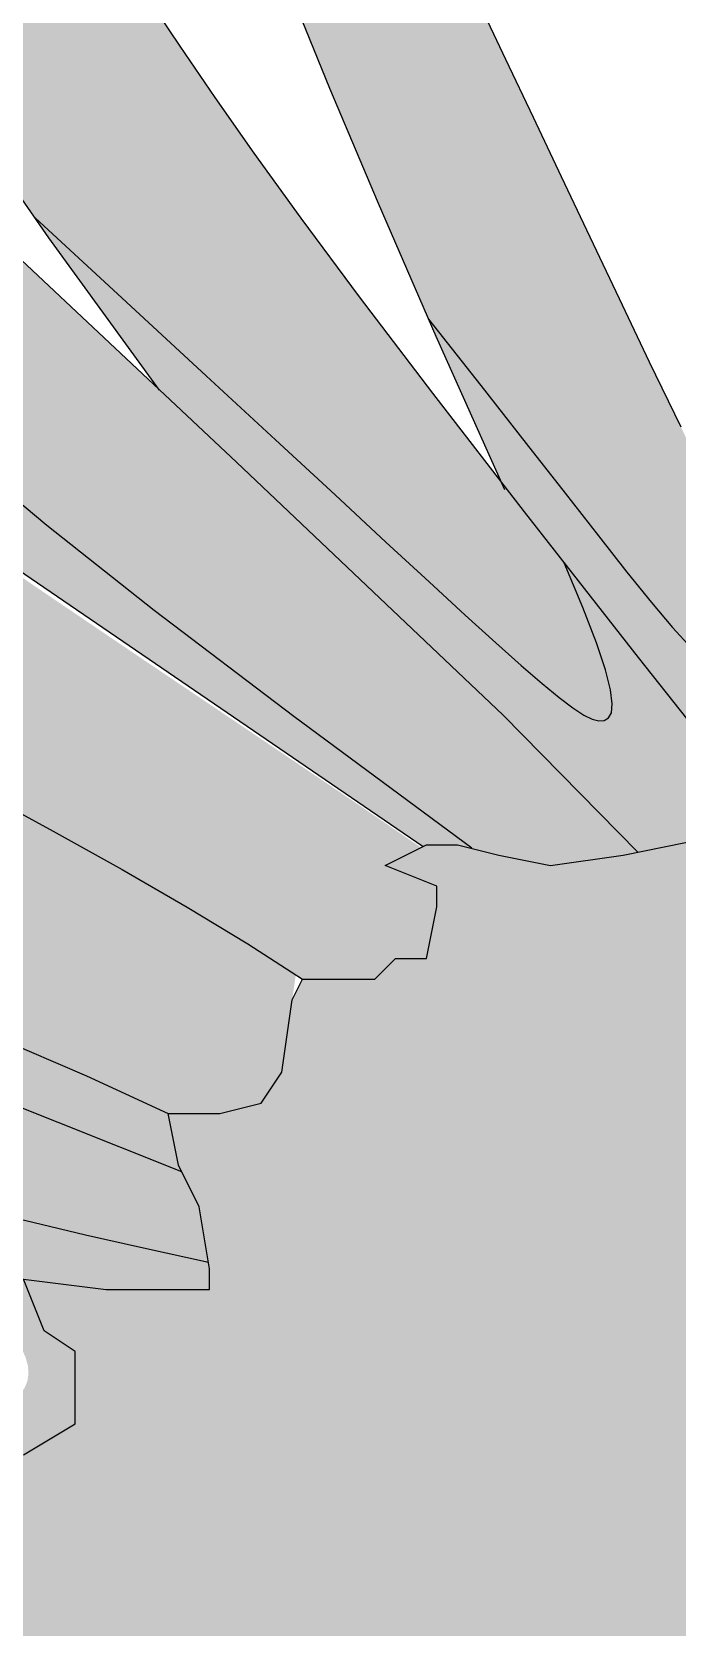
# Model space of a CAD drawing. Header units: millimetres. Extents: x 471 to 1044, y 7 to 541.
# Drawn here: x 505.55 to 509.58, y 207.8 to 217.75 of the extents above; entities that cross this region are included whole.
import ezdxf

# ---------------------------------------------------------------- set-up
doc = ezdxf.new("R2010")
doc.units = ezdxf.units.MM
for name, color, linetype in [('Images', 7, 'Continuous'), ('magpie', 4, 'Continuous'), ('magpiefill', 3, 'Continuous')]:
    doc.layers.add(name, color=color, linetype=linetype)
picture_1 = doc.add_image_def('image6.png', size_in_pixel=(273, 248))

msp = doc.modelspace()

# ---------------------------------------------------------------- hatches: boundary and pattern name
at = {"layer": 'magpiefill'}
h = msp.add_hatch(color=255, dxfattribs=at)
h.dxf.hatch_style = 1
h.paths.add_polyline_path([(504.7244823791177, 220.4349774083286), (504.5469372551889, 220.7324761103042), (504.37201250369, 221.026046289843), (504.199446084703, 221.3147712889283), (504.0289759583096, 221.5977344495432), (503.8603400845917, 221.8740191136711), (503.693276423631, 222.1427086232952), (503.5275229355095, 222.4028863203987), (503.3632543034739, 222.6530637283051), (503.2023921034315, 222.8894650956984), (503.0472946344542, 223.1077428526028), (502.9003201956143, 223.3035494290424), (502.7638270859838, 223.4725372550415), (502.640173604635, 223.610358760624), (502.5317180506399, 223.7126663758143), (502.4408187230708, 223.7751125306366), (502.3692618151135, 223.7946329737887), (502.3165450964103, 223.7732967286636), (502.2815942307172, 223.7144561373278), (502.2633348817902, 223.621463541848), (502.2606927133853, 223.497671284291), (502.2725933892585, 223.3464317067233), (502.2979625731659, 223.1710971512116), (502.3357259288636, 222.9750199598225), (502.3852152716144, 222.7607296666816), (502.4473870227086, 222.5274645741507), (502.5236037549435, 222.2736401766504), (502.6152280411164, 221.9976719686015), (502.7236224540245, 221.6979754444244), (502.8501495664648, 221.37296609854), (502.9961719512349, 221.0210594253688), (503.1630521811318, 220.6406709193315), (503.3539782054488, 220.2285283855708), (503.5794394794626, 219.7746088721151), (503.8517508349464, 219.2672017377158), (504.1832271036728, 218.6945963411234), (504.5861831174148, 218.0450820410888), (505.0729337079453, 217.306948196363), (505.5700616641404, 216.591812639698), (506.1404622183927, 216.0670941975248), (506.6388638481658, 215.6074171379535), (507.0711499443688, 215.2078748222529), (507.4432038979067, 214.8635606116943), (507.7609090996868, 214.5695678675473), (508.030148940615, 214.3209899510827), (508.2568068115996, 214.1129202235695), (508.4467661035459, 213.9404520462789), (508.605466812004, 213.7990753269465), (508.7365753510949, 213.6858661591719), (508.8433147395824, 213.5982971830208), (508.9289079962303, 213.5338410385586), (508.9965781398024, 213.489970365851), (509.0495481890624, 213.4641578049635), (509.0910411627743, 213.4538759959616), (509.1242800797019, 213.4565975789109), (509.1513045453546, 213.471352090597), (509.1694205122249, 213.5033966546858), (509.1747505195507, 213.5595452915633), (509.1634171065701, 213.6466120216155), (509.1315428125212, 213.7714108652285), (509.0752501766421, 213.940755842788), (508.9906617381707, 214.1614609746802), (508.8739000363453, 214.4403402812911), (508.6251681129407, 214.7575672801961), (508.05108754242, 215.498753479245), (507.5929709897597, 216.100277361872), (507.2284851096824, 216.5898409150415), (506.9352965569103, 216.9951461257174), (506.6910719861658, 217.3438949808638), (506.4734780521714, 217.6637894674445), (506.1626642232742, 218.1295769237072), (505.7601919620322, 218.7518526411709), (505.3730193794318, 219.3676475886166), (505.0025970089461, 219.971764382993)])
h = msp.add_hatch(color=253, dxfattribs=at)
h.dxf.hatch_style = 1
h.paths.add_polyline_path([(500.8588150843257, 221.5192187444145), (500.6495746937351, 221.7480794499991), (500.4517851820576, 221.9627188798854), (500.2651714277773, 222.1637525098203), (500.0896744834493, 222.3513789537924), (499.9261000979126, 222.5241293787573), (499.7754701940773, 222.6801180899121), (499.6388066948532, 222.8174593924539), (499.5171315231505, 222.9342675915801), (499.4114666018789, 223.0286569924876), (499.3228338539487, 223.0987419003739), (499.2522552022697, 223.1426366204358), (499.2002241371857, 223.1592367991411), (499.165120418775, 223.150563448039), (499.1447953745496, 223.1194189199489), (499.1371003320216, 223.0686055676906), (499.1398866187031, 223.0009257440834), (499.1510055621062, 222.919181801947), (499.1683084897428, 222.826176094101), (499.1896467291251, 222.7247109733648), (499.2134262447691, 222.6168554660289), (499.2402715492069, 222.5017452922663), (499.2713617919745, 222.3777828457209), (499.307876122608, 222.2433705200364), (499.3509936906435, 222.0969107088568), (499.401893645617, 221.9368058058259), (499.4617551370646, 221.7614582045875), (499.5317573145224, 221.5692702987855), (499.6128631517835, 221.3593363410532), (499.7051709196691, 221.1335180199817), (499.8085627132575, 220.8943688831519), (499.922920627627, 220.6444424781442), (500.048126757856, 220.3862923525396), (500.1840631990227, 220.1224720539187), (500.3306120462053, 219.8555351298621), (500.4876553944823, 219.5880351279506), (500.6593096600542, 219.317589760581), (500.8666285436116, 219.0220733994146), (501.1349000669674, 218.674424580929), (501.4894122519344, 218.2475818416017), (501.9554531203257, 217.7144837179101), (502.558310693954, 217.0480687463318), (503.3232729946322, 216.2212754633444), (504.2756280441735, 215.2070424054251), (507.9928503858107, 212.6698996899943), (508.0147627031122, 212.6808502790138), (508.2085088869101, 212.6808502790138), (508.2964659399519, 212.6588719513363), (507.1862538653559, 213.480173924579), (506.3135776225511, 214.1430661840821), (505.6427421584374, 214.6722438621571), (505.1380524199149, 215.0924020911155), (504.7638133538836, 215.428236003269), (504.4843299072435, 215.7044407309292), (504.2639070268947, 215.9457114064075), (504.066849659737, 216.1767431620155), (503.8638466232026, 216.4177054851968), (503.6511222168511, 216.6706652839229), (503.4312846107745, 216.9331638212963), (503.2069419750642, 217.2027423604206), (502.9807024798124, 217.4769421643991), (502.7551742951106, 217.7533044963345), (502.5329655910507, 218.0293706193299), (502.3166845377244, 218.302681796489), (502.1086231647708, 218.5710310863981), (501.9098089400185, 218.8332187295798), (501.7209531908433, 219.08829676204), (501.542767244621, 219.3353172197849), (501.3759624287277, 219.5733321388204), (501.2212500705391, 219.8013935551526), (501.0793414974311, 220.0185535047874), (500.9509480367796, 220.223864023731), (500.837186072335, 220.4156266901564), (500.7407922133466, 220.5891412509041), (500.6649081254378, 220.7389569949818), (500.6126754742323, 220.8596232113971), (500.587235925354, 220.9456891891575), (500.5917311444263, 220.9917042172706), (500.629302797073, 220.9922175847442), (500.7030925489178, 220.9417785805857), (500.8148540013051, 220.8373656167608), (500.9607884984629, 220.685673597068), (501.13570932034, 220.4958265482639), (501.3344297468849, 220.2769484971049), (501.5517630580468, 220.0381634703474), (501.7825225337741, 219.7885954947482), (502.0215214540156, 219.5373685970637), (502.2635730987201, 219.2936068040505), (502.5128761906241, 219.0562437117887), (502.811171223615, 218.7834511936532), (503.2095841343678, 218.4232106923424), (503.7592408595575, 217.923503650555), (504.5112673358593, 217.2323115109893), (504.7110680010687, 217.0465842856647), (504.3395100699563, 217.4910022253945), (503.9801017417332, 217.9194921485152), (503.6329790171311, 218.3317703245163), (503.2982778968816, 218.7275530228873), (502.9761343817154, 219.1065565131186), (502.6666844723642, 219.4684970646999), (502.3700641695589, 219.8130909471213), (502.0864094740307, 220.1400544298726), (501.8157878661365, 220.4492536501534), (501.5579927447348, 220.741154216001), (501.3127489883096, 221.0163716031623), (501.0797814753452, 221.2755212873845)])
h = msp.add_hatch(color=255, dxfattribs=at)
h.dxf.hatch_style = 1
h.paths.add_polyline_path([(507.2921377335135, 220.0089944107872), (507.1247107097585, 220.313997840224), (506.9642190303285, 220.5967244064337), (506.812618815221, 220.8529083236081), (506.6718661844329, 221.0782838059391), (506.5435517231398, 221.2697897569563), (506.4278038772291, 221.4291838375426), (506.3243855577665, 221.5594283979183), (506.2330596758177, 221.6634857883046), (506.1535891424483, 221.7443183589219), (506.0857368687241, 221.8048884599911), (506.0292657657106, 221.8481584417329), (505.9839387444736, 221.8770906543679), (505.9494791934042, 221.893887111933), (505.925452410196, 221.8977084837284), (505.9113841698682, 221.8869551028708), (505.9068002474397, 221.8600273024766), (505.9112264179298, 221.8153254156621), (505.9241884563575, 221.7512497755437), (505.9452121377419, 221.6662007152381), (505.973823237102, 221.5585785678614), (506.0097500598879, 221.4269169717933), (506.0535310332723, 221.2702827864659), (506.105907114859, 221.0878761765743), (506.1676192622513, 220.8788973068138), (506.2394084330532, 220.6425463418796), (506.3220155848682, 220.3780234464667), (506.4161816752998, 220.0845287852705), (506.5226476619517, 219.7612625229862), (506.6433223873927, 219.4052522549227), (506.784786234051, 219.0048352988445), (506.9547874693199, 218.5461764031301), (507.1610743605929, 218.0154403161576), (507.4113951752634, 217.3987917863055), (507.7134981807245, 216.682395561952), (508.0277188069591, 215.9612328352507), (508.35470580318, 215.5462267584057), (508.6372247810708, 215.1851125078559), (508.8801040590366, 214.8735429363971), (509.0881719554831, 214.6071708968244), (509.2662567888156, 214.3816492419333), (509.4191868774396, 214.1926308245191), (509.5517905397604, 214.0357684973774), (509.6688960941834, 213.9067151133037), (509.7743048583195, 213.8029633324207), (509.867710146601, 213.7293650441623), (509.9477782726655, 213.6926119452901), (510.0131755501509, 213.6993957325654), (510.0625682926949, 213.7564081027497), (510.0946228139352, 213.8703407526044), (510.1080054275096, 214.047885378891), (510.1013824470557, 214.2957336783709), (510.0232403672574, 214.445792958306), (509.8076159142475, 214.8723524352491), (509.6023212924394, 215.2884713395927), (509.4058667709439, 215.6939192242877), (509.2167984984974, 216.0887114153876), (509.0338061423386, 216.4738463313545), (508.8556152493322, 216.8505681637516), (508.6809513663428, 217.2201211041432), (508.5085400402343, 217.5837493440937), (508.3371068178715, 217.9426970751667), (508.1653772461189, 218.2982084889259), (507.9920768718409, 218.6515277769357), (507.8164696707574, 219.0029808011977), (507.6399733340103, 219.3492201054658), (507.4645439815965, 219.6859799039318)])
h = msp.add_hatch(color=255, dxfattribs=at)
h.dxf.hatch_style = 1
h.paths.add_polyline_path([(504.5112673358593, 217.2323115109893), (503.7592408595575, 217.923503650555), (503.2095841343676, 218.4232106923426), (502.8111712236149, 218.7834511936533), (502.5128761906241, 219.0562437117887), (502.2635730987201, 219.2936068040505), (502.0215214540156, 219.5373685970637), (501.7825225337741, 219.7885954947482), (501.5517630580467, 220.0381634703474), (501.334429746885, 220.2769484971047), (501.13570932034, 220.4958265482639), (500.9607884984629, 220.685673597068), (500.8148540013051, 220.8373656167608), (500.7030925489178, 220.9417785805857), (500.629302797073, 220.9922175847442), (500.5917311444263, 220.9917042172706), (500.587235925354, 220.9456891891575), (500.6126754742323, 220.8596232113971), (500.6649081254378, 220.7389569949818), (500.7407922133466, 220.5891412509041), (500.837186072335, 220.4156266901564), (500.9509480367796, 220.223864023731), (501.0793414974311, 220.0185535047874), (501.2212500705391, 219.8013935551526), (501.3759624287277, 219.5733321388204), (501.542767244621, 219.3353172197849), (501.7209531908433, 219.08829676204), (501.9098089400185, 218.8332187295798), (502.1086231647708, 218.5710310863981), (502.3166845377244, 218.3026817964889), (502.5329655910507, 218.0293706193299), (502.7551742951106, 217.7533044963345), (502.9807024798124, 217.4769421643991), (503.2069419750642, 217.2027423604207), (503.4312846107744, 216.9331638212964), (503.651122216851, 216.6706652839228), (503.8638466232026, 216.4177054851968), (504.066849659737, 216.1767431620155), (504.2639070268947, 215.9457114064075), (504.4843299072435, 215.7044407309292), (504.7638133538836, 215.428236003269), (505.1380524199149, 215.0924020911155), (505.6427421584374, 214.6722438621571), (506.3135776225511, 214.1430661840821), (507.186253865356, 213.480173924579), (508.2964659399519, 212.6588719513363), (508.4668361807123, 212.6163005730505), (508.7897474383028, 212.5517508670869), (509.241820915903, 212.6163005730505), (509.3375223518886, 212.6354312146988), (509.2198914670974, 212.7562618908184), (509.0801754665846, 212.8982334173021), (508.9195308814514, 213.0601877171214), (508.7391142427995, 213.2409667132473), (508.5400820817306, 213.4394123286514), (508.4206775300548, 213.5579691590012), (506.8269332884997, 215.0673977093168), (505.5167894999484, 216.2976157163437)])
h = msp.add_hatch(color=255, dxfattribs=at)
h.dxf.hatch_style = 1
h.paths.add_polyline_path([(503.5019172475669, 215.7351288449884), (502.5057349224286, 216.3524921565555), (501.7299259558717, 216.8193418396762), (501.145752109683, 217.1557240628437), (500.7244751456481, 217.381684994552), (500.4373568255523, 217.517270803295), (500.2556589111815, 217.5825276575667), (500.1506431643211, 217.5975017258613), (500.0935713467567, 217.5822391766724), (500.0606282974412, 217.5530995419545), (500.0476911639968, 217.5116958075038), (500.0555601712128, 217.4559543225766), (500.0850355438789, 217.3838014364293), (500.1369175067844, 217.2931634983184), (500.2120062847189, 217.1819668575003), (500.3111021024719, 217.0481378632314), (500.4350051848327, 216.8896028647682), (500.5843616366812, 216.7042909697942), (500.7592010832581, 216.4901423197024), (500.9593990298943, 216.2450998143127), (501.1848309819208, 215.967106353445), (501.4353724446685, 215.6541048369194), (501.7108989234684, 215.3040381645558), (502.0112859236516, 214.9148492361744), (502.3364089505489, 214.484480951595), (502.6000232065199, 214.3550465812297), (503.018877605918, 214.1472576978566), (503.4453787375902, 213.9334256334469), (503.8822237026931, 213.7120692091644), (504.3304821835329, 213.4823890912943), (504.7847141870113, 213.2463133266094), (505.2378523011792, 213.0064518070043), (505.6828291140874, 212.7654144243736), (506.1125772137865, 212.5258110706122), (506.5200291883276, 212.2902516376144), (506.8981176257614, 212.061346017275), (507.2397751141386, 211.8417041014884), (507.4981052617243, 211.8417041014884), (507.6918514455217, 211.8417041014884), (507.8210165193148, 211.9708035134154), (508.0147627031122, 211.9708035134154), (508.079343813117, 212.2935520432329), (508.079343813117, 212.4226514551599), (507.7564325555265, 212.5517508670869), (507.9797482399335, 212.6633519473342), (507.6164209734358, 212.911669272585), (507.1873520066572, 213.2016657942027), (506.7076235762322, 213.5245096317628), (506.1923179187924, 213.8713689048431), (505.656517270971, 214.23341173302), (505.1153038694017, 214.60180623587), (504.5837599507171, 214.96772053297), (504.0769677515506, 215.3223227438962), (503.6064485816768, 215.6587516306456)])
h = msp.add_hatch(color=253, dxfattribs=at)
h.dxf.hatch_style = 1
h.paths.add_polyline_path([(509.3375460465995, 213.8490167777616), (508.8739000363453, 214.4403402812911), (508.9906617381707, 214.1614609746802), (509.0752501766421, 213.940755842788), (509.1315428125212, 213.7714108652285), (509.1634171065701, 213.6466120216155), (509.1747505195507, 213.5595452915633), (509.1694205122249, 213.5033966546858), (509.1513045453546, 213.471352090597), (509.1242800797019, 213.4565975789109), (509.0910411627743, 213.4538759959616), (509.0495481890624, 213.4641578049635), (508.9965781398024, 213.489970365851), (508.9289079962303, 213.5338410385586), (508.8433147395824, 213.5982971830208), (508.7365753510949, 213.6858661591719), (508.605466812004, 213.7990753269465), (508.4467661035459, 213.9404520462789), (508.2568068115995, 214.1129202235696), (508.0301489406153, 214.3209899510825), (507.7609090996867, 214.5695678675473), (507.4432038979067, 214.8635606116943), (507.0711499443688, 215.2078748222529), (506.6388638481662, 215.6074171379532), (506.1404622183924, 216.0670941975249), (505.5700616641404, 216.591812639698), (505.6557937070372, 216.4684841656966), (506.3470779464632, 215.5179793078406), (506.8269332884998, 215.0673977093168), (508.4928246381884, 213.4896389326072), (509.3337444085214, 212.6346760067964), (509.8876434310835, 212.7453999849774), (510.2105546886739, 212.7453999849774)])
h = msp.add_hatch(color=253, dxfattribs=at)
h.dxf.hatch_style = 1
h.paths.add_polyline_path([(510.4914376904392, 213.5622740748163), (510.2506843823582, 214.0090233558121), (510.1013824470557, 214.2957336783709), (510.1080054275096, 214.047885378891), (510.0946228139352, 213.8703407526044), (510.0625682926949, 213.7564081027497), (510.0131755501509, 213.6993957325654), (509.9477782726655, 213.6926119452901), (509.867710146601, 213.7293650441623), (509.7743048583195, 213.8029633324207), (509.6688960941834, 213.9067151133037), (509.5517905397604, 214.0357684973774), (509.4191868774396, 214.1926308245191), (509.2662567888156, 214.3816492419333), (509.0881719554831, 214.6071708968244), (508.8801040590366, 214.8735429363971), (508.6372247810706, 215.185112507856), (508.35470580318, 215.5462267584057), (508.0277188069591, 215.9612328352507), (508.0751316443698, 215.8524163914754), (508.4839285408908, 214.9399194219312), (508.6251681129406, 214.7575672801962), (509.3375460465995, 213.8490167777616), (510.2105546886739, 212.7453999849774), (510.2105546886739, 212.4872011611235), (510.2751357986788, 212.1644526313059), (510.7272121300618, 211.9708035134154), (511.308450681455, 212.1644526313059), (511.0188311090984, 212.6397582655144), (510.7469900223895, 213.1057755623675)])
h = msp.add_hatch(color=255, dxfattribs=at)
h.dxf.hatch_style = 1
h.paths.add_polyline_path([(500.1064959524891, 213.7461230019074), (500.6100932614207, 213.3781819691845), (501.203591236518, 212.9898635625066), (501.6211706108167, 212.8475376520429), (502.2390101724297, 212.634081346364), (502.8702341285007, 212.4120385217418), (503.5052274633224, 212.1832501290292), (504.1343751611877, 211.9495571190793), (504.7480622063896, 211.7128004427448), (505.336673583221, 211.4748210508786), (505.8905942759747, 211.2374598943337), (506.4002092689436, 211.002557923963), (506.7231205265336, 211.002557923963), (506.9814478203364, 211.0671076299263), (507.110612894129, 211.2607567478169), (507.1975275989327, 211.8688638316062), (506.8981176257614, 212.061346017275), (506.5200291883276, 212.2902516376144), (506.1125772137864, 212.5258110706123), (505.6828291140873, 212.7654144243737), (505.2378523011792, 213.0064518070043), (504.7847141870113, 213.2463133266094), (504.3304821835329, 213.4823890912942), (503.8822237026931, 213.7120692091644), (503.4453787375901, 213.9334256334469), (503.018877605918, 214.1472576978566), (502.6000232065198, 214.3550465812297), (502.1861184382385, 214.5582734624026), (501.7744661999171, 214.7584195202118), (501.3623693903987, 214.9569659334936), (501.1109392112281, 215.0771156223911), (500.1932533542998, 215.3923499241496), (499.4997759175345, 215.6120778909265), (499.0035579902996, 215.7450681053398), (498.6776506619631, 215.8000891500071), (498.495105021893, 215.7859096075459), (498.4289721594572, 215.711298060574), (498.4523031640238, 215.5850230917089), (498.5381491249608, 215.4158532835684), (498.6653462981802, 215.2114231426839), (498.8358716057704, 214.9748308712417), (499.0574871363639, 214.7080405953427), (499.3379549785932, 214.4130164410869), (499.6850372210909, 214.0917225345751)])
h = msp.add_hatch(color=253, dxfattribs=at)
h.dxf.hatch_style = 1
h.paths.add_polyline_path([(498.4141803126256, 213.8919435015786), (497.9714177221595, 214.0214277658252), (497.5568412450838, 214.136751991173), (497.1709991886791, 214.237639690918), (496.813669258934, 214.3248413281719), (496.4844365115141, 214.3993641035004), (496.182886002085, 214.4622152174688), (495.9086027863121, 214.5144018706424), (495.6611719198613, 214.5569312635869), (495.4401784583978, 214.5908105968678), (495.2452074575875, 214.6170470710504), (495.0757155429124, 214.6364800199393), (494.9306456191205, 214.6492773102954), (494.8088121607762, 214.6554389421187), (494.7090296424441, 214.6549649154093), (494.6301125386887, 214.6478552301671), (494.5708753240744, 214.6341098863921), (494.5301324731659, 214.6137288840844), (494.5066984605276, 214.5867122232438), (494.4997878759229, 214.5527389832176), (494.5102157699117, 214.5102045607412), (494.5391973082527, 214.457183431897), (494.5879476567046, 214.3917500727678), (494.6576819810261, 214.311978959436), (494.7496154469761, 214.2159445679843), (494.8649632203131, 214.1017213744952), (495.004940466796, 213.9673838550512), (495.1728188753422, 213.8104919433209), (495.3800962275047, 213.6265474033181), (495.6403268279951, 213.410537456642), (495.967064981525, 213.157449324892), (496.373864992806, 212.8622702296677), (496.8742811665498, 212.5199873925685), (497.4818678074681, 212.125588035194), (498.2094309013638, 211.6745233117761), (498.5042731744018, 211.6345153146878), (498.8625122905515, 211.5848664239767), (499.2342664787759, 211.5318997039993), (499.277674813155, 211.5255104521356), (498.9397699789429, 211.6937490227571), (498.6568018946267, 211.859576527409), (498.4229022877324, 212.0214668619001), (498.232202885786, 212.1778939220392), (498.0788354163138, 212.3273316036351), (497.9569316068419, 212.4682538024965), (497.8606231848962, 212.5991344144323), (497.7840418780031, 212.7184473352514), (497.7221552513438, 212.8251648841253), (497.6732742207211, 212.9202530736773), (497.6365455395932, 213.0051763398936), (497.6111159614179, 213.0813991187606), (497.5961322396535, 213.1503858462643), (497.5907411277578, 213.2136009583912), (497.594089379189, 213.2725088911271), (497.6053237474052, 213.3285740804583), (497.6239170594007, 213.3828216308801), (497.6506464363157, 213.4345193209222), (497.6866150728268, 213.4824955976237), (497.7329261636106, 213.5255789080231), (497.7906829033435, 213.5625976991594), (497.8609884867021, 213.5923804180715), (497.944946108363, 213.613755511798), (498.0436589630028, 213.6255514273778), (498.1586137754274, 213.6266152770377), (498.2928313909609, 213.6158688337571), (498.449716185057, 213.5922525357032), (498.6326725331692, 213.554706821043), (498.8451048107509, 213.502172127944), (499.0904173932559, 213.4335888945733), (499.3720146561376, 213.3478975590983), (499.6933009748496, 213.2440385596861), (500.0623347828497, 213.1190184006786), (500.5057907456118, 212.9621078511156), (501.054997586614, 212.7606437462113), (501.7412840293346, 212.5019629211801), (502.5959787972517, 212.1734022112364), (503.6504106138434, 211.7622984515945), (504.9359082025879, 211.2559884774686), (506.4838002869633, 210.6418091240732), (506.4647903789485, 210.6798093941454), (506.4002092689436, 211.002557923963), (505.8905942759747, 211.2374598943337), (505.3366735832209, 211.4748210508786), (504.7480622063896, 211.7128004427448), (504.1343751611877, 211.9495571190793), (503.5052274633224, 212.1832501290292), (502.8702341285007, 212.4120385217418), (502.2390101724298, 212.634081346364), (501.6211706108166, 212.8475376520429), (501.0248514496845, 213.0507844423749), (500.4522726563211, 213.2430705387532), (499.9041751883298, 213.4238627170203), (499.3813000033144, 213.5926277530186), (498.8843880588785, 213.7488324225905)])
h = msp.add_hatch(color=255, dxfattribs=at)
h.dxf.hatch_style = 1
h.paths.add_polyline_path([(500.0623347828497, 213.1190184006786), (499.6933009748496, 213.2440385596861), (499.3720146561376, 213.3478975590983), (499.0904173932559, 213.4335888945733), (498.8451048107509, 213.502172127944), (498.6326725331692, 213.554706821043), (498.449716185057, 213.5922525357032), (498.2928313909609, 213.6158688337571), (498.1586137754274, 213.6266152770377), (498.0436589630028, 213.6255514273778), (497.944946108363, 213.613755511798), (497.8609884867021, 213.5923804180715), (497.7906829033435, 213.5625976991594), (497.7329261636106, 213.5255789080231), (497.6866150728268, 213.4824955976237), (497.6506464363157, 213.4345193209222), (497.6239170594007, 213.3828216308801), (497.6053237474052, 213.3285740804583), (497.594089379189, 213.2725088911271), (497.5907411277578, 213.2136009583912), (497.5961322396535, 213.1503858462643), (497.6111159614179, 213.0813991187606), (497.6365455395932, 213.0051763398936), (497.6732742207211, 212.9202530736773), (497.7221552513438, 212.8251648841253), (497.7840418780031, 212.7184473352514), (497.8606231848962, 212.5991344144323), (497.9569316068419, 212.4682538024965), (498.0788354163138, 212.3273316036351), (498.232202885786, 212.1778939220392), (498.4229022877324, 212.0214668619001), (498.6568018946267, 211.859576527409), (498.9397699789429, 211.6937490227571), (499.277674813155, 211.5255104521356), (499.8329209928328, 211.4437840339472), (500.4501807431716, 211.3459828757743), (500.8939807152256, 211.2729659428674), (501.3516217625279, 211.1950611153291), (501.8156053813421, 211.1135422048721), (502.2784330679318, 211.0296830232091), (502.7326063185606, 210.944757382053), (503.3987005304826, 210.8159269134736), (504.136256652976, 210.6610282410369), (504.6368148930919, 210.5451475302175), (504.9424083669803, 210.4720987895139), (505.2444724847955, 210.3988719032011), (505.5547136114822, 210.3240645602899), (505.8848381119845, 210.2462744497914), (506.246552351247, 210.1640992607167), (506.6515626942142, 210.0761366820767), (506.5939554527411, 210.4216120538858), (506.4838002869633, 210.6418091240732), (504.9359082025879, 211.2559884774686), (503.6504106138433, 211.7622984515944), (502.5959787972516, 212.1734022112364), (501.7412840293346, 212.5019629211801), (501.054997586614, 212.7606437462113), (500.5057907456117, 212.9621078511156)])
at = {"layer": 'magpiefill', "true_color": 0x010101}
h = msp.add_hatch(color=18, dxfattribs=at)
h.dxf.hatch_style = 1
edge = h.paths.add_edge_path()
edge.add_line((511.6313619390451, 186.4736741086158), (509.793200335436, 186.2857575992396))
edge.add_line((509.793200335436, 186.2857575992396), (506.6645723138579, 184.2308370188719))
edge.add_line((506.6645723138579, 184.2308370188719), (500.2285438864699, 179.5849287167221))
edge.add_line((500.2285438864699, 179.5849287167221), (496.4741925436022, 176.0111517302121))
edge.add_line((496.4741925436022, 176.0111517302121), (495.8484692223126, 176.0111517302121))
edge.add_line((495.8484692223126, 176.0111517302121), (495.2227430472406, 176.5472188716265))
edge.add_line((495.2227430472406, 176.5472188716265), (495.1333540013422, 176.9045959768396))
edge.add_line((495.1333540013422, 176.9045959768396), (493.2561783299082, 175.4750860723923))
edge.add_line((493.2561783299082, 175.4750860723923), (490.7532793371849, 173.6881975791373))
edge.add_line((490.7532793371849, 173.6881975791373), (490.4851121994895, 174.8496753964719))
edge.add_line((490.4851121994895, 174.8496753964719), (490.5745012453879, 175.4750860723923))
edge.add_line((490.5745012453879, 175.4750860723923), (491.6471726499528, 176.6365624061325))
edge.add_line((491.6471726499528, 176.6365624061325), (492.0047288335466, 176.9045959768396))
edge.add_line((492.0047288335466, 176.9045959768396), (491.7365616958512, 177.0832845294462))
edge.add_line((491.7365616958512, 177.0832845294462), (490.0381641162141, 175.921808195706))
edge.add_line((490.0381641162141, 175.921808195706), (489.5912188867217, 176.2791853009192))
edge.add_line((489.5912188867217, 176.2791853009192), (489.5912188867217, 176.5472188716265))
edge.add_line((489.5912188867217, 176.5472188716265), (488.8761036657513, 176.5472188716265))
edge.add_line((488.8761036657513, 176.5472188716265), (488.6079365280559, 176.9045959768396))
edge.add_line((488.6079365280559, 176.9045959768396), (490.932057428982, 178.1554173286804))
edge.add_line((490.932057428982, 178.1554173286804), (491.3790026584741, 178.9595165572073))
edge.add_line((491.3790026584741, 178.9595165572073), (492.1835069253436, 179.6742722512283))
edge.add_line((492.1835069253436, 179.6742722512283), (490.5745012453879, 179.406238680521))
edge.add_line((490.5745012453879, 179.406238680521), (491.8259507417495, 180.4783714797552))
edge.add_line((491.8259507417495, 180.4783714797552), (496.0272473141097, 182.8906706489306))
edge.add_line((496.0272473141097, 182.8906706489306), (499.9603767487745, 185.7496919414198))
edge.add_line((499.9603767487745, 185.7496919414198), (504.4298404588301, 188.3406796632016))
edge.add_line((504.4298404588301, 188.3406796632016), (507.1115203971333, 189.9488781202556))
edge.add_line((507.1115203971333, 189.9488781202556), (507.3796875348287, 190.9316673849837))
edge.add_line((507.3796875348287, 190.9316673849837), (508.3629698934949, 191.5570780609039))
edge.add_line((508.3629698934949, 191.5570780609039), (509.4356412980594, 191.1103559375902))
edge.add_line((509.4356412980594, 191.1103559375902), (510.1507565190302, 191.1997009556908))
edge.add_line((510.1507565190302, 191.1997009556908), (511.6703731530872, 192.4505223075314))
edge.add_line((511.6703731530872, 192.4505223075314), (512.9218255032317, 193.2546215360585))
edge.add_line((512.9218255032317, 193.2546215360585), (513.01121454913, 191.4677330428035))
edge.add_line((513.01121454913, 191.4677330428035), (512.6536555117534, 190.1275681564566))
edge.add_line((512.6536555117534, 190.1275681564566), (512.2960993281592, 189.9488781202556))
edge.add_line((512.2960993281592, 189.9488781202556), (511.7597621989855, 190.1275681564566))
edge.add_line((511.7597621989855, 190.1275681564566), (511.0446498317976, 189.4128124624358))
edge.add_line((511.0446498317976, 189.4128124624358), (512.1480193804334, 188.4747149934844))
edge.add_line((512.1480193804334, 188.4747149934844), (512.3417655642309, 189.3138611710099))
edge.add_line((512.3417655642309, 189.3138611710099), (513.2459153732141, 189.830258818718))
edge.add_line((513.2459153732141, 189.830258818718), (514.6021386597974, 189.8948085246814))
edge.add_line((514.6021386597974, 189.8948085246814), (515.3771233949881, 189.6366097008274))
edge.add_line((515.3771233949881, 189.6366097008274), (515.3771233949881, 189.0556623471559))
edge.add_line((515.3771233949881, 189.0556623471559), (514.73130373359, 188.797463523302))
edge.add_line((514.73130373359, 188.797463523302), (513.5042426670168, 188.5392646994478))
edge.add_line((513.5042426670168, 188.5392646994478), (512.0834354166452, 187.4419196980684))
edge.add_line((512.0834354166452, 187.4419196980684), (512.0834354166452, 186.6673232265064))
edge.add_line((512.0834354166452, 186.6673232265064), (513.2459153732141, 187.1191711682509))
edge.add_line((513.2459153732141, 187.1191711682509), (516.0875270201734, 188.2165161696305))
edge.add_line((516.0875270201734, 188.2165161696305), (517.9604106019281, 189.2493114650463))
edge.add_line((517.9604106019281, 189.2493114650463), (519.8332913298993, 190.6048552902798))
edge.add_line((519.8332913298993, 190.6048552902798), (522.2874134630467, 192.4122470572579))
edge.add_line((522.2874134630467, 192.4122470572579), (520.9957712864682, 191.9603991155134))
edge.add_line((520.9957712864682, 191.9603991155134), (519.7687102198945, 191.5085511737689))
edge.add_line((519.7687102198945, 191.5085511737689), (518.477068043316, 191.8312997035864))
edge.add_line((518.477068043316, 191.8312997035864), (517.3145880867471, 192.7995452930388))
edge.add_line((517.3145880867471, 192.7995452930388), (516.6041844615618, 194.2196373406416))
edge.add_line((516.6041844615618, 194.2196373406416), (516.345857167759, 195.8333799897291))
edge.add_line((516.345857167759, 195.8333799897291), (516.6687684253495, 197.3180232268896))
edge.add_line((516.6687684253495, 197.3180232268896), (518.0249917119329, 198.8026664640502))
edge.add_line((518.0249917119329, 198.8026664640502), (517.3145880867471, 198.544467640196))
edge.add_line((517.3145880867471, 198.544467640196), (513.9563189983999, 196.8016255791815))
edge.add_line((513.9563189983999, 196.8016255791815), (511.0501205338694, 195.187882930094))
edge.add_line((511.0501205338694, 195.187882930094), (509.4355699534833, 193.8968888108241))
edge.add_line((509.4355699534833, 193.8968888108241), (508.5960012545049, 192.6704458811118))
edge.add_line((508.5960012545049, 192.6704458811118), (507.6918514455217, 191.9603991155134))
edge.add_line((507.6918514455217, 191.9603991155134), (506.7231205265336, 191.7022002916594))
edge.add_line((506.7231205265336, 191.7022002916594), (506.141879121358, 191.9603991155134))
edge.add_line((506.141879121358, 191.9603991155134), (505.8189707175504, 192.3476973512943))
edge.add_line((505.8189707175504, 192.3476973512943), (505.8835518275553, 193.251391751189))
edge.add_line((505.8835518275553, 193.251391751189), (506.5293714889533, 194.7360349883495))
edge.add_line((506.5293714889533, 194.7360349883495), (506.0772980113532, 195.7042805778021))
edge.add_line((506.0772980113532, 195.7042805778021), (505.9481329375601, 194.8651344002765))
edge.add_line((505.9481329375601, 194.8651344002765), (505.3668943861674, 194.4778361644956))
edge.add_line((505.3668943861674, 194.4778361644956), (503.9460871357962, 193.6386899869701))
edge.add_line((503.9460871357962, 193.6386899869701), (503.4940136581961, 193.9614385167877))
edge.add_line((503.4940136581961, 193.9614385167877), (503.041937326813, 194.2196373406416))
edge.add_line((503.041937326813, 194.2196373406416), (502.5898638492129, 194.6714852823861))
edge.add_line((502.5898638492129, 194.6714852823861), (502.3961176654154, 195.3815320479846))
edge.add_line((502.3961176654154, 195.3815320479846), (502.4606987754203, 195.8333799897291))
edge.add_line((502.4606987754203, 195.8333799897291), (501.8794602240271, 195.9624794016561))
edge.add_line((501.8794602240271, 195.9624794016561), (501.556548966437, 196.22067822551))
edge.add_line((501.556548966437, 196.22067822551), (501.1044726350535, 196.6725261672545))
edge.add_line((501.1044726350535, 196.6725261672545), (500.7169802674587, 197.1889238149627))
edge.add_line((500.7169802674587, 197.1889238149627), (500.9107264512561, 198.1571694044151))
edge.add_line((500.9107264512561, 198.1571694044151), (500.7169802674587, 198.1571694044151))
edge.add_line((500.7169802674587, 198.1571694044151), (500.1357417160655, 198.3508185223056))
edge.add_line((500.1357417160655, 198.3508185223056), (499.5545031646727, 198.8672161700135))
edge.add_line((499.5545031646727, 198.8672161700135), (499.2315919070822, 199.5127132296486))
edge.add_line((499.2315919070822, 199.5127132296486), (499.3607569808753, 200.0936605833201))
edge.add_line((499.3607569808753, 200.0936605833201), (499.489919200885, 200.739157642955))
edge.add_line((499.489919200885, 200.739157642955), (499.1670107970774, 200.8037073489186))
edge.add_line((499.1670107970774, 200.8037073489186), (498.5211882818969, 201.3846547025901))
edge.add_line((498.5211882818969, 201.3846547025901), (498.1336959143016, 202.1592496905578))
edge.add_line((498.1336959143016, 202.1592496905578), (498.1982770243064, 202.8692964561562))
edge.add_line((498.1982770243064, 202.8692964561562), (499.2961730170871, 203.5793432217547))
edge.add_line((499.2961730170871, 203.5793432217547), (500.7815642312464, 204.3539396933168))
edge.add_line((500.7815642312464, 204.3539396933168), (501.8148762602393, 205.1930858708422))
edge.add_line((501.8148762602393, 205.1930858708422), (502.7190260692225, 205.9676823424043))
edge.add_line((502.7190260692225, 205.9676823424043), (502.8481911430151, 206.0967817543312))
edge.add_line((502.8481911430151, 206.0967817543312), (503.1711024006056, 206.2258811662582))
edge.add_line((503.1711024006056, 206.2258811662582), (503.5585947682009, 206.5486296960757))
edge.add_line((503.5585947682009, 206.5486296960757), (503.6231758782058, 206.8068285199297))
edge.add_line((503.6231758782058, 206.8068285199297), (503.6231758782058, 207.0004776378203))
edge.add_line((503.6231758782058, 207.0004776378203), (503.5585947682009, 207.2586764616742))
edge.add_line((503.5585947682009, 207.2586764616742), (503.3648485844035, 207.4523255795648))
edge.add_line((503.3648485844035, 207.4523255795648), (503.1711024006056, 207.5814249914918))
edge.add_line((503.1711024006056, 207.5814249914918), (502.91277225302, 207.6459746974554))
edge.add_line((502.91277225302, 207.6459746974554), (503.1065184368179, 207.7750741093823))
edge.add_line((503.1065184368179, 207.7750741093823), (503.3648485844035, 207.7750741093823))
edge.add_line((503.3648485844035, 207.7750741093823), (503.6231758782058, 207.8396238153457))
edge.add_line((503.6231758782058, 207.8396238153457), (504.0752522095888, 207.8396238153457))
edge.add_line((504.0752522095888, 207.8396238153457), (504.3335795033915, 207.8396238153457))
edge.add_line((504.3335795033915, 207.8396238153457), (504.527325687189, 207.9041735213093))
edge.add_line((504.527325687189, 207.9041735213093), (504.7210718709869, 208.0332729332363))
edge.add_line((504.7210718709869, 208.0332729332363), (504.8502369447795, 208.3560214630538))
edge.add_line((504.8502369447795, 208.3560214630538), (504.9148209085672, 208.5496705809442))
edge.add_line((504.9148209085672, 208.5496705809442), (504.656490760982, 208.8078694047983))
edge.add_line((504.656490760982, 208.8078694047983), (503.8169220620036, 209.2597173465429))
edge.add_line((503.8169220620036, 209.2597173465429), (504.9148209085672, 209.0015185226887))
edge.add_line((504.9148209085672, 209.0015185226887), (505.4960594599604, 208.8724191107617))
edge.add_line((505.4960594599604, 208.8724191107617), (505.8189707175504, 209.0660682286523))
edge.add_line((505.8189707175504, 209.0660682286523), (505.8189707175504, 209.1951676405793))
edge.add_line((505.8189707175504, 209.1951676405793), (505.8189707175504, 209.5179161703968))
edge.add_line((505.8189707175504, 209.5179161703968), (505.6252216799701, 209.6470155823238))
edge.add_line((505.6252216799701, 209.6470155823238), (505.4960594599604, 209.9697641121413))
edge.add_line((505.4960594599604, 209.9697641121413), (506.0127169013483, 209.9052144061777))
edge.add_line((506.0127169013483, 209.9052144061777), (506.2710441951506, 209.9052144061777))
edge.add_line((506.2710441951506, 209.9052144061777), (506.6585365627459, 209.9052144061777))
edge.add_line((506.6585365627459, 209.9052144061777), (506.6585365627459, 210.0343138181047))
edge.add_line((506.6585365627459, 210.0343138181047), (506.5939554527411, 210.4216120538858))
edge.add_line((506.5939554527411, 210.4216120538858), (506.4647903789485, 210.6798093941454))
edge.add_line((506.4647903789485, 210.6798093941454), (506.4002092689436, 211.002557923963))
edge.add_line((506.4002092689436, 211.002557923963), (506.7231205265336, 211.002557923963))
edge.add_line((506.7231205265336, 211.002557923963), (506.9814478203364, 211.0671076299263))
edge.add_line((506.9814478203364, 211.0671076299263), (507.110612894129, 211.2607567478169))
edge.add_line((507.110612894129, 211.2607567478169), (507.1751940041338, 211.7126046895614))
edge.add_line((507.1751940041338, 211.7126046895614), (507.2397751141386, 211.8417041014884))
edge.add_line((507.2397751141386, 211.8417041014884), (507.4981052617243, 211.8417041014884))
edge.add_line((507.4981052617243, 211.8417041014884), (507.6918514455217, 211.8417041014884))
edge.add_line((507.6918514455217, 211.8417041014884), (507.8210165193148, 211.9708035134154))
edge.add_line((507.8210165193148, 211.9708035134154), (508.0147627031122, 211.9708035134154))
edge.add_line((508.0147627031122, 211.9708035134154), (508.079343813117, 212.2935520432329))
edge.add_line((508.079343813117, 212.2935520432329), (508.079343813117, 212.4226514551599))
edge.add_line((508.079343813117, 212.4226514551599), (507.7564325555265, 212.5517508670869))
edge.add_line((507.7564325555265, 212.5517508670869), (508.0147627031122, 212.6808502790138))
edge.add_line((508.0147627031122, 212.6808502790138), (508.2085088869101, 212.6808502790138))
edge.add_line((508.2085088869101, 212.6808502790138), (508.4668361807123, 212.6163005730505))
edge.add_line((508.4668361807123, 212.6163005730505), (508.7897474383028, 212.5517508670869))
edge.add_line((508.7897474383028, 212.5517508670869), (509.241820915903, 212.6163005730505))
edge.add_line((509.241820915903, 212.6163005730505), (509.8876434310835, 212.7453999849774))
edge.add_line((509.8876434310835, 212.7453999849774), (510.2105546886739, 212.7453999849774))
edge.add_line((510.2105546886739, 212.7453999849774), (510.2105546886739, 212.4872011611235))
edge.add_line((510.2105546886739, 212.4872011611235), (510.2751357986788, 212.1644526313059))
edge.add_line((510.2751357986788, 212.1644526313059), (510.7272121300618, 211.9708035134154))
edge.add_line((510.7272121300618, 211.9708035134154), (511.308450681455, 212.1644526313059))
edge.add_line((511.308450681455, 212.1644526313059), (511.6313619390451, 211.777154395525))
edge.add_line((511.6313619390451, 211.777154395525), (512.0838948757134, 211.3270674802573))
edge.add_arc((399.9712466464492, 145.8717677272037), 129.8215781707372, 24.719683433103285, 30.277882808560207, ccw=False)
edge.add_arc((519.9954860884998, 201.886137729075), 2.717253438401666, 219.4264190677757, 277.5112522925736)
edge.add_arc((522.9320871455692, 196.8253658053719), 3.502217643125006, 76.09792839104102, 137.4828955815185, ccw=False)
edge.add_arc((522.7414643394177, 192.5421308057518), 7.751876948521335, 60.01917854986198, 82.34898294536907, ccw=False)
edge.add_arc((522.8461723029512, 187.8389036039655), 12.02382861166449, 55.16074552816201, 71.73216053091448, ccw=False)
edge.add_arc((529.3808898158259, 191.9828036716318), 5.73450067739065, 86.65890143975257, 120.3195061907504)
edge.add_arc((531.1366282548039, 189.1466154433466), 9.069487645513687, 120.8490791888015, 144.9821508602811)
edge.add_arc((524.9343507968136, 193.6999248560093), 1.387605128894924, 152.0183299640207, 206.9559763139698)
edge.add_arc((418.861208866476, 65.26281495983893), 165.3044430536455, 45.89312228263083, 50.63922831697829, ccw=False)
edge.add_line((533.912935035841, 183.9584728362979), (533.783030832243, 183.4398394119257))
edge.add_line((533.783030832243, 183.4398394119257), (533.9767770160408, 183.1816405880718))
edge.add_line((533.9767770160408, 183.1816405880718), (534.5580184212165, 182.9879914701812))
edge.add_line((534.5580184212165, 182.9879914701812), (534.3642722374191, 182.6006932344003))
edge.add_line((534.3642722374191, 182.6006932344003), (534.6225995312213, 182.2779447045828))
edge.add_line((534.6225995312213, 182.2779447045828), (534.7517646050144, 181.9551961747652))
edge.add_line((534.7517646050144, 181.9551961747652), (534.2996882736313, 181.5678979389843))
edge.add_line((534.2996882736313, 181.5678979389843), (534.2351071636265, 181.1805997032031))
edge.add_line((534.2351071636265, 181.1805997032031), (534.4288533474239, 180.7933014674222))
edge.add_line((534.4288533474239, 180.7933014674222), (533.912195906036, 180.5996523495317))
edge.add_line((533.912195906036, 180.5996523495317), (533.3955384646481, 180.7287517614586))
edge.add_line((533.3955384646481, 180.7287517614586), (533.4601195746529, 180.2769038197141))
edge.add_line((533.4601195746529, 180.2769038197141), (532.7497188032501, 180.0832547018238))
edge.add_line((532.7497188032501, 180.0832547018238), (532.4268075456596, 180.2769038197141))
edge.add_line((532.4268075456596, 180.2769038197141), (532.2330613618622, 180.3414535256777))
edge.add_line((532.2330613618622, 180.3414535256777), (532.0393151780647, 180.0832547018238))
edge.add_line((532.0393151780647, 180.0832547018238), (531.7164039204742, 179.8250558779696))
edge.add_line((531.7164039204742, 179.8250558779696), (531.3934926628838, 179.9541552898968))
edge.add_line((531.3934926628838, 179.9541552898968), (530.5539239639054, 179.3732079362253))
edge.add_line((530.5539239639054, 179.3732079362253), (530.5539239639054, 179.6314067600792))
edge.add_line((530.5539239639054, 179.6314067600792), (529.9726854125126, 180.1478044077871))
edge.add_line((529.9726854125126, 180.1478044077871), (529.9726854125126, 180.4060032316413))
edge.add_line((529.9726854125126, 180.4060032316413), (529.8435203387196, 180.2769038197141))
edge.add_line((529.8435203387196, 180.2769038197141), (529.4560279711247, 179.6959564660426))
edge.add_line((529.4560279711247, 179.6959564660426), (529.4560279711247, 179.3086582302617))
edge.add_line((529.4560279711247, 179.3086582302617), (529.4560279711247, 178.4695120527363))
edge.add_line((529.4560279711247, 178.4695120527363), (529.0039544935246, 178.4695120527363))
edge.add_line((529.0039544935246, 178.4695120527363), (528.8102083097267, 178.6631611706266))
edge.add_line((528.8102083097267, 178.6631611706266), (528.745624345939, 178.7922605825536))
edge.add_line((528.745624345939, 178.7922605825536), (528.0998046845414, 178.9859097004442))
edge.add_line((528.0998046845414, 178.9859097004442), (527.7768934269509, 179.1795588183347))
edge.add_line((527.7768934269509, 179.1795588183347), (527.6477283531578, 179.0504594064078))
edge.add_line((527.6477283531578, 179.0504594064078), (527.6477283531578, 178.7277108765902))
edge.add_line((527.6477283531578, 178.7277108765902), (527.260235985563, 178.2113132288821))
edge.add_line((527.260235985563, 178.2113132288821), (527.0019086917603, 178.4049623467727))
edge.add_line((527.0019086917603, 178.4049623467727), (527.0019086917603, 178.5986114646632))
edge.add_line((527.0019086917603, 178.5986114646632), (526.2269211027867, 178.4049623467727))
edge.add_line((526.2269211027867, 178.4049623467727), (525.8394287351914, 177.9531144050281))
edge.add_line((525.8394287351914, 177.9531144050281), (524.9998628899964, 177.6303658752106))
edge.add_line((524.9998628899964, 177.6303658752106), (524.6123705224011, 177.8240149931012))
edge.add_line((524.6123705224011, 177.8240149931012), (524.4186214848203, 178.1467635229187))
edge.add_line((524.4186214848203, 178.1467635229187), (524.0957130810132, 178.1467635229187))
edge.add_line((524.0957130810132, 178.1467635229187), (523.3853094558274, 177.5658161692472))
edge.add_line((523.3853094558274, 177.5658161692472), (522.7394869406464, 176.9203191096121))
edge.add_line((522.7394869406464, 176.9203191096121), (522.0936672792488, 176.1457226380501))
edge.add_line((522.0936672792488, 176.1457226380501), (521.5770098378609, 175.5002255784152))
edge.add_line((521.5770098378609, 175.5002255784152), (521.1249335064779, 175.0483791202651))
edge.add_line((521.1249335064779, 175.0483791202651), (520.4791138450798, 174.8547300023745))
edge.add_line((520.4791138450798, 174.8547300023745), (519.8978724399042, 174.9838294143015))
edge.add_line((519.8978724399042, 174.9838294143015), (519.5103800723089, 175.3711261664882))
edge.add_line((519.5103800723089, 175.3711261664882), (519.1228877047135, 175.7584244022692))
edge.add_line((519.1228877047135, 175.7584244022692), (518.9291415209161, 176.3393717559406))
edge.add_line((518.9291415209161, 176.3393717559406), (518.6062302633256, 176.7912196976852))
edge.add_line((518.6062302633256, 176.7912196976852), (518.2833190057352, 176.8557694036488))
edge.add_line((518.2833190057352, 176.8557694036488), (517.8958266381399, 176.9848688155757))
edge.add_line((517.8958266381399, 176.9848688155757), (517.5729182343327, 176.9848688155757))
edge.add_line((517.5729182343327, 176.9848688155757), (516.9916768291566, 177.8885646990648))
edge.add_line((516.9916768291566, 177.8885646990648), (516.4104382777639, 178.6631611706266))
edge.add_line((516.4104382777639, 178.6631611706266), (516.1521109839616, 178.6631611706266))
edge.add_line((516.1521109839616, 178.6631611706266), (515.6354535425733, 178.9213599944808))
edge.add_line((515.6354535425733, 178.9213599944808), (514.73130373359, 179.7605061720062))
edge.add_line((514.73130373359, 179.7605061720062), (514.4729735860049, 180.1478044077871))
edge.add_line((514.4729735860049, 180.1478044077871), (514.3438113659952, 180.4060032316413))
edge.add_line((514.3438113659952, 180.4060032316413), (514.279227402207, 180.7933014674222))
edge.add_line((514.279227402207, 180.7933014674222), (514.0209001084047, 180.7933014674222))
edge.add_line((514.0209001084047, 180.7933014674222), (513.4396615570115, 180.9869505853128))
edge.add_line((513.4396615570115, 180.9869505853128), (513.3750775932238, 181.1160499972398))
edge.add_line((513.3750775932238, 181.1160499972398), (513.1167502994215, 181.5033482330207))
edge.add_line((513.1167502994215, 181.5033482330207), (513.0521691894166, 181.6324476449477))
edge.add_line((513.0521691894166, 181.6324476449477), (512.7292579318262, 182.3424944105461))
edge.add_line((512.7292579318262, 182.3424944105461), (512.3417655642309, 182.6006932344003))
edge.add_line((512.3417655642309, 182.6006932344003), (512.1480193804334, 182.7943423522906))
edge.add_line((512.1480193804334, 182.7943423522906), (511.8896892328478, 183.1816405880718))
edge.add_line((511.8896892328478, 183.1816405880718), (511.7605241590552, 183.6980382357797))
edge.add_line((511.7605241590552, 183.6980382357797), (511.7605241590552, 184.0207852820029))
edge.add_line((511.7605241590552, 184.0207852820029), (512.2126004904383, 184.666282341638))
edge.add_line((512.2126004904383, 184.666282341638), (512.0188543066404, 184.6017326356744))
edge.add_line((512.0188543066404, 184.6017326356744), (511.5667779752573, 185.1181302833825))
edge.add_line((511.5667779752573, 185.1181302833825), (511.5021968652525, 185.569978225127))
edge.add_line((511.5021968652525, 185.569978225127), (512.0188543066404, 186.3445746966888))
edge.add_line((512.0188543066404, 186.3445746966888), (511.6313619390451, 186.4736741086158))
at = {"layer": 'magpiefill'}
h = msp.add_hatch(color=253, dxfattribs=at)
h.dxf.hatch_style = 1
h.paths.add_polyline_path([(499.6214918658023, 211.474904185486), (499.2342664787759, 211.5318997039993), (498.8625122905516, 211.5848664239767), (498.5042731744019, 211.6345153146878), (498.1575930035991, 211.6815573454019), (497.8205156514159, 211.7267034853884), (497.4910849911246, 211.7706647039169), (497.1682735655532, 211.8138557333716), (496.8547685957507, 211.8555063585965), (496.5541859723219, 211.8945501275505), (496.2701415858712, 211.9299205881924), (496.0062513270032, 211.9605512884812), (495.7661310863224, 211.9853757763756), (495.5533967544336, 212.0033275998347), (495.3716642219412, 212.0133403068172), (495.2235910673278, 212.0143918829573), (495.1080016205877, 212.00563806459), (495.0227618995934, 211.9862790257255), (494.9657379222173, 211.9555149403744), (494.9347957063317, 211.9125459825466), (494.927801269809, 211.8565723262527), (494.9426206305217, 211.7867941455028), (494.9771198063419, 211.7024116143073), (495.0320907219859, 211.6009853804024), (495.1200289295442, 211.4735179864294), (495.2563558879509, 211.3093724487555), (495.4564930561404, 211.0979117837478), (495.7358618930467, 210.8284990077734), (496.1098838576042, 210.4904971371994), (496.593980408747, 210.0732691883932), (497.2035730054093, 209.5661781777217), (497.5578791118154, 209.5835676708732), (497.9728063983367, 209.5874928799296), (498.4473660577917, 209.5795094366275), (498.9832771077824, 209.5613058738857), (499.5786090041588, 209.5345889674438), (500.2168329557607, 209.5011384643238), (500.8777706096756, 209.4627523543681), (501.5412436129907, 209.4212286274192), (502.1870736127936, 209.3783652733197), (502.7950822561719, 209.3359602819122), (503.3450911902127, 209.2958116430391), (503.8169220620033, 209.2597173465429), (504.9148209085672, 209.0015185226887), (505.4960594599604, 208.8724191107617), (505.8189707175504, 209.0660682286523), (505.8189707175504, 209.1951676405793), (505.8189707175504, 209.5179161703968), (505.6252216799701, 209.6470155823238), (505.4960594599604, 209.9697641121413), (506.0127169013483, 209.9052144061777), (506.2710441951506, 209.9052144061777), (506.6585365627459, 209.9052144061777), (506.6585365627459, 210.0343138181047), (506.6515626942142, 210.0761366820767), (506.2465523512471, 210.1640992607167), (505.8848381119845, 210.2462744497914), (505.5547136114822, 210.3240645602899), (505.2444724847958, 210.398871903201), (504.9424083669803, 210.4720987895139), (504.6368148930919, 210.5451475302175), (504.3159856981858, 210.6194204363007), (503.9682144173177, 210.6963198187527), (503.5849954969899, 210.7768019681121), (503.1706266294921, 210.8600390931164), (502.7326063185606, 210.944757382053), (502.2784330679318, 211.0296830232091), (501.8156053813421, 211.1135422048721), (501.3516217625279, 211.1950611153291), (500.8939807152256, 211.2729659428674), (500.4501807431716, 211.3459828757743), (500.0261445783584, 211.4131688991675)])
h.paths.add_polyline_path([(497.3349101548891, 210.8998130688805), (497.3698142221912, 210.9592376985528), (497.4211379382572, 211.0140410708232), (497.4898890067741, 211.0638677066461), (497.577075131429, 211.1083621269759), (497.6841090745268, 211.1470108600099), (497.814023832845, 211.1786684629175), (497.9702574617791, 211.2020315001112), (498.1562480167244, 211.2157965360034), (498.3754335530764, 211.2186601350067), (498.6312521262305, 211.2093188615335), (498.9271417915824, 211.1864692799962), (499.2665406045272, 211.1488079548074), (499.6505353084923, 211.0957127914269), (500.0708073990323, 211.0292870595054), (500.5166870597336, 210.9523153697405), (500.9775044741824, 210.8675823328301), (501.4425898259652, 210.7778725594723), (501.9012732986683, 210.6859706603648), (502.3428850758781, 210.5946612462058), (502.7567553411809, 210.5067289276928), (503.134328482128, 210.4243658442379), (503.4755057021283, 210.347394250108), (503.7823024085562, 210.275043928284), (504.0567340087855, 210.2065446617471), (504.3008159101904, 210.141126233478), (504.5165635201447, 210.0780184264578), (504.7059922460226, 210.0164510236673), (504.8711174951981, 209.9556538080877), (505.0138558818197, 209.8950145566987), (505.1357288471343, 209.8345530224763), (505.2381590391634, 209.7744469523953), (505.3225691059283, 209.7148740934308), (505.3903816954505, 209.6560121925575), (505.4430194557513, 209.5980389967506), (505.4819050348523, 209.5411322529847), (505.508461080775, 209.4854697082349), (505.5238237341199, 209.4313574758741), (505.5279831058058, 209.3796151348681), (505.5206427993305, 209.3311906305805), (505.5015064181919, 209.2870319083752), (505.4702775658879, 209.2480869136159), (505.4266598459164, 209.2153035916663), (505.3703568617754, 209.1896298878903), (505.3010722169627, 209.1720137476516), (505.217867355085, 209.1631365076507), (505.1172350801835, 209.1626130699351), (504.9950260364081, 209.1697917278893), (504.8470908679089, 209.1840207748976), (504.6692802188359, 209.2046485043444), (504.4574447333385, 209.231023209614), (504.2074350555676, 209.2624931840906), (503.9151018296726, 209.2984067211589), (503.5784098992811, 209.3380923618479), (503.203780905932, 209.3807996377679), (502.7997506906414, 209.4257583281735), (502.3748550944255, 209.4721982123196), (501.9376299583016, 209.5193490694612), (501.4966111232843, 209.5664406788531), (501.0603344303913, 209.6127028197504), (500.6373357206385, 209.6573652714078), (500.2349356636752, 209.6999737992153), (499.8555942436804, 209.7413381131026), (499.5005562734669, 209.7825839091344), (499.1710665658469, 209.8248368833754), (498.8683699336327, 209.8692227318904), (498.5937111896365, 209.9168671507441), (498.3483351466707, 209.9688958360011), (498.1334866175475, 210.0264344837261), (497.9497781296872, 210.0902236839584), (497.795293068941, 210.1594636026352), (497.6674825357683, 210.2329692996682), (497.5637976306283, 210.3095558349692), (497.4816894539802, 210.3880382684497), (497.4186091062832, 210.4672316600215), (497.3720076879966, 210.5459510695964), (497.3393362995797, 210.6230115570859), (497.3186388086962, 210.697366425909), (497.3103301518286, 210.768521953513), (497.315418032664, 210.836122660852)], flags=16)

# ---------------------------------------------------------------- linework, layer by layer
at = {"layer": 'magpie'}
for points in [[(506.3470779464632, 215.5179793078405), (505.6557937070372, 216.4684841656966), (505.0729337079453, 217.306948196363), (504.5861831174148, 218.0450820410888), (504.1832271036728, 218.6945963411234), (503.8517508349464, 219.2672017377158), (503.5794394794626, 219.7746088721151), (503.3539782054488, 220.2285283855708), (503.1630521811318, 220.6406709193315), (502.9961719512349, 221.0210594253688), (502.8501495664648, 221.37296609854), (502.7236224540245, 221.6979754444244), (502.6152280411164, 221.9976719686015), (502.5236037549435, 222.2736401766504), (502.4473870227086, 222.5274645741507), (502.3852152716144, 222.7607296666816), (502.3357259288636, 222.9750199598225), (502.2979625731659, 223.1710971512116), (502.2725933892585, 223.3464317067233)], [(508.5040438335924, 214.8950190232541), (508.0751316443697, 215.8524163914754), (507.7134981807245, 216.682395561952), (507.4113951752634, 217.3987917863055), (507.1610743605929, 218.0154403161576)], [(503.7592408595575, 217.923503650555), (504.5112673358593, 217.2323115109893), (505.5167894999484, 216.2976157163437), (506.8269332884997, 215.0673977093168), (508.4928246381884, 213.4896389326072)], [(506.2638796163789, 217.9778949324132), (506.4734780521714, 217.6637894674445), (506.6910719861658, 217.3438949808638), (506.9352965569103, 216.9951461257174), (507.2284851096824, 216.5898409150415), (507.5929709897597, 216.100277361872), (508.05108754242, 215.498753479245), (508.6251681129407, 214.7575672801962), (509.3375460465995, 213.8490167777616), (510.2105546886739, 212.7453999849774)], [(508.3371068178715, 217.9426970751667), (508.5085400402342, 217.5837493440938), (508.6809513663426, 217.2201211041434), (508.8556152493322, 216.8505681637516), (509.0338061423386, 216.4738463313543), (509.2167984984973, 216.0887114153877), (509.4058667709439, 215.6939192242878), (509.6023212924394, 215.2884713395927)], [(508.296465939952, 212.6588719513362), (507.186253865356, 213.480173924579), (506.3135776225511, 214.1430661840821), (505.6427421584374, 214.6722438621571), (505.1380524199149, 215.0924020911155), (504.7638133538836, 215.428236003269), (504.4843299072435, 215.7044407309292), (504.2639070268947, 215.9457114064075), (504.066849659737, 216.1767431620155), (503.8638466232026, 216.4177054851968), (503.6511222168511, 216.6706652839228), (503.4312846107744, 216.9331638212964), (503.2069419750642, 217.2027423604207), (502.9807024798124, 217.4769421643991), (502.7551742951106, 217.7533044963345)], [(505.5700616641404, 216.591812639698), (506.1404622183924, 216.067094197525), (506.6388638481663, 215.6074171379532), (507.0711499443688, 215.2078748222529), (507.4432038979067, 214.8635606116943), (507.7609090996866, 214.5695678675474), (508.0301489406153, 214.3209899510825), (508.2568068115995, 214.1129202235696), (508.4467661035458, 213.9404520462789), (508.605466812004, 213.7990753269465), (508.7365753510949, 213.6858661591719), (508.8433147395824, 213.5982971830208), (508.9289079962303, 213.5338410385586), (508.9965781398024, 213.489970365851), (509.0495481890624, 213.4641578049635), (509.0910411627743, 213.4538759959616), (509.1242800797019, 213.4565975789109), (509.1513045453546, 213.471352090597), (509.1694205122249, 213.5033966546858), (509.1747505195507, 213.5595452915633), (509.1634171065701, 213.6466120216155), (509.1315428125212, 213.7714108652285), (509.0752501766421, 213.940755842788), (508.9906617381707, 214.1614609746802), (508.8739000363453, 214.4403402812911)], [(498.7954888701488, 216.1603116668868), (499.2286932017525, 215.9618144646469), (499.663853666814, 215.760117939818), (500.0974729292915, 215.557236497257), (500.5260536531429, 215.355184541821), (500.9471309085263, 215.1553938810845), (501.3623693903987, 214.9569659334936), (501.7744661999171, 214.7584195202118), (502.1861184382385, 214.5582734624026), (502.6000232065198, 214.3550465812297), (503.018877605918, 214.1472576978566), (503.4453787375901, 213.9334256334469), (503.8822237026931, 213.7120692091644), (504.3304821835329, 213.4823890912942), (504.7847141870113, 213.2463133266094), (505.2378523011792, 213.0064518070043), (505.6828291140873, 212.7654144243737), (506.1125772137865, 212.5258110706122), (506.5200291883276, 212.2902516376144), (506.8981176257614, 212.061346017275), (507.2397751141386, 211.8417041014884)], [(508.0277188069591, 215.9612328352507), (508.35470580318, 215.5462267584057), (508.6372247810706, 215.185112507856), (508.8801040590366, 214.8735429363971), (509.0881719554831, 214.6071708968244), (509.2662567888156, 214.3816492419333), (509.4191868774396, 214.1926308245191), (509.5517905397604, 214.0357684973774), (509.6688960941834, 213.9067151133037), (509.7743048583195, 213.8029633324207), (509.867710146601, 213.7293650441623), (509.9477782726655, 213.6926119452901), (510.0131755501509, 213.6993957325654), (510.0625682926949, 213.7564081027497), (510.0946228139352, 213.8703407526044), (510.1080054275096, 214.047885378891), (510.1013824470557, 214.2957336783708)], [(503.5019172475681, 215.7351288449876), (507.9928503858107, 212.6698996899943)], [(498.8843880588784, 213.7488324225905), (499.3813000033144, 213.5926277530186), (499.9041751883298, 213.4238627170203), (500.4522726563211, 213.2430705387532), (501.0248514496846, 213.0507844423749), (501.6211706108166, 212.8475376520429), (502.2390101724297, 212.634081346364), (502.8702341285007, 212.4120385217418), (503.5052274633224, 212.1832501290292), (504.1343751611877, 211.9495571190793), (504.7480622063896, 211.7128004427448), (505.336673583221, 211.4748210508786), (505.8905942759747, 211.2374598943337), (506.4002092689436, 211.002557923963)], [(499.0904173932559, 213.4335888945733), (499.3720146561376, 213.3478975590983), (499.6933009748496, 213.2440385596861), (500.0623347828497, 213.1190184006786), (500.5057907456117, 212.9621078511156), (501.054997586614, 212.7606437462113), (501.7412840293346, 212.5019629211801), (502.5959787972516, 212.1734022112364), (503.6504106138433, 211.7622984515945), (504.9359082025878, 211.2559884774686), (506.4838002869633, 210.6418091240732)], [(508.4928246381884, 213.4896389326072), (509.3339040957251, 212.6345136528553)], [(505.4960594599604, 208.8724191107617), (505.8189707175504, 209.0660682286523), (505.8189707175504, 209.1951676405793), (505.8189707175504, 209.5179161703968), (505.6252216799701, 209.6470155823238), (505.4960594599604, 209.9697641121413), (506.0127169013483, 209.9052144061777), (506.2710441951506, 209.9052144061777), (506.6585365627459, 209.9052144061777), (506.6585365627459, 210.0343138181047), (506.5939554527411, 210.4216120538858), (506.4647903789485, 210.6798093941454), (506.4002092689436, 211.002557923963), (506.7231205265336, 211.002557923963), (506.9814478203364, 211.0671076299263), (507.110612894129, 211.2607567478169), (507.1751940041338, 211.7126046895614), (507.2397751141386, 211.8417041014884), (507.4981052617243, 211.8417041014884), (507.6918514455217, 211.8417041014884), (507.8210165193148, 211.9708035134154), (508.0147627031122, 211.9708035134154), (508.079343813117, 212.2935520432329), (508.079343813117, 212.4226514551599), (507.7564325555265, 212.5517508670869), (508.0147627031122, 212.6808502790138), (508.2085088869101, 212.6808502790138), (508.4668361807123, 212.6163005730505), (508.7897474383028, 212.5517508670869), (509.241820915903, 212.6163005730505), (509.8876434310835, 212.7453999849774)], [(498.8625122905516, 211.5848664239767), (499.2342664787759, 211.5318997039993), (499.6214918658023, 211.474904185486), (500.0261445783584, 211.4131688991675), (500.4501807431716, 211.3459828757743), (500.8939807152256, 211.2729659428674), (501.3516217625279, 211.1950611153291), (501.8156053813421, 211.1135422048721), (502.2784330679318, 211.0296830232091), (502.7326063185606, 210.944757382053), (503.1706266294921, 210.8600390931164), (503.58499549699, 210.7768019681121), (503.9682144173177, 210.6963198187527), (504.3159856981858, 210.6194204363007), (504.6368148930919, 210.5451475302175), (504.9424083669803, 210.4720987895139), (505.2444724847956, 210.398871903201), (505.5547136114822, 210.3240645602899), (505.8848381119845, 210.2462744497914), (506.246552351247, 210.1640992607167), (506.6515626942142, 210.0761366820767)]]:
    msp.add_lwpolyline(points, dxfattribs=at)

# ---------------------------------------------------------------- pictures from other files: only their frames are drawn
at = {"layer": 'Images'}
image = msp.add_image(picture_1, insert=(470.7607570016401, 149.6796601567851), size_in_units=(89.93415841046361, 81.69842961829661), dxfattribs=at)
image.dxf.flags = 15

doc.saveas('drawing.dxf')
